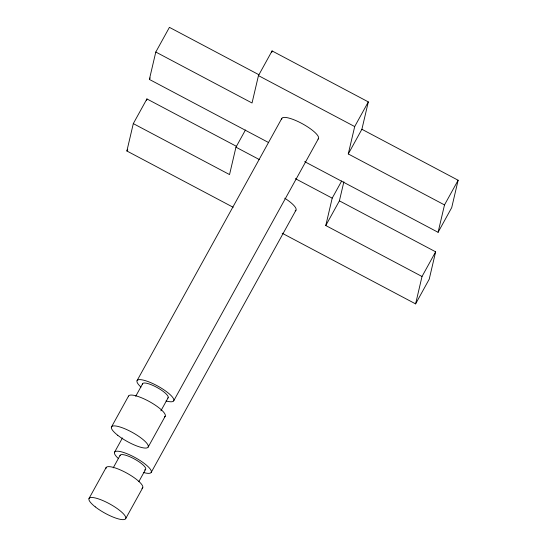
<?xml version="1.0" encoding="UTF-8"?>
<svg xmlns="http://www.w3.org/2000/svg" width="547" height="547" viewBox="0 0 547 547"><rect width="100%" height="100%" fill="white"/><g stroke="black" fill="none" stroke-linecap="round" stroke-linejoin="round"><path stroke-width="0.82" d="M233.172 207.279L126.883 150.993L133.304 123.608L146.931 98.932L236.4 146.309M268.481 142.487L149.379 79.418L155.799 52.033L169.42 27.35L258.895 74.727M146.541 100.586L146.931 98.932M245.459 129.988L235.962 147.184L229.542 174.575L133.304 123.608M304.665 161.645L438.085 232.304L444.506 204.92L348.275 153.953L361.895 129.277L368.316 101.892L272.078 50.926L258.457 75.609L252.037 102.993L155.799 52.033M271.688 52.587L272.078 50.926M282.17 233.227L415.597 303.886L422.017 276.495L325.78 225.535L332.2 198.151L341.697 180.948M348.275 153.953L354.695 126.569L368.316 101.892M325.78 225.535L339.4 200.852L343.878 181.768M339.4 200.852L435.638 251.818L429.217 279.202L415.597 303.886M361.895 129.277L458.133 180.237L451.713 207.621L438.085 232.304M149.379 79.418L150.206 77.92M126.883 150.993L127.711 149.495M111.513 426.913L128.545 396.062M137.092 380.575L281.849 118.343M135.704 396.281L142.644 383.693M89.017 498.495L106.05 467.644M114.596 452.157L122.432 437.962M113.208 467.863L120.149 455.275M148.182 447.049L165.215 416.199M173.7 400.835L318.457 138.603M125.687 518.631L142.719 487.78M151.204 472.417L295.961 210.185M444.506 204.92L458.133 180.237M422.017 276.495L435.638 251.818M160.893 410.831L168.148 397.717M138.801 481.681L145.652 469.299M258.457 75.609L354.695 126.569M235.962 147.184L259.271 159.533M295.359 178.643L332.2 198.151M128.395 396.725A20.923 5.203 28.9 0 1 149.803 401.806A20.923 5.203 28.9 0 1 164.449 416.896M281.691 119.369A20.923 5.203 28.9 0 1 302.17 123.643A20.923 5.203 28.9 0 1 317.992 139.088M140.976 387.064A20.923 5.203 28.9 0 1 144.128 380.315A20.923 5.203 28.9 0 1 170.281 394.784A20.923 5.203 28.9 0 1 166.035 400.93M142.535 384.151A14.55 3.617 28.9 0 1 157.051 387.488A14.55 3.617 28.9 0 1 167.84 398.066M284.72 198.199A20.923 5.203 28.9 0 1 295.154 210.848M118.48 458.639A20.923 5.203 28.9 0 1 121.632 451.89A20.923 5.203 28.9 0 1 147.786 466.365A20.923 5.203 28.9 0 1 143.54 472.505M120.039 455.733A14.55 3.617 28.9 0 1 135.752 459.74A14.55 3.617 28.9 0 1 144.517 469.948M105.933 468.69A20.923 5.203 28.9 0 1 126.733 473.066A20.923 5.203 28.9 0 1 141.953 488.471M117.742 435.282A20.923 5.203 28.9 0 0 147.998 447.323A20.923 5.203 28.9 0 0 123.8 428.342A20.923 5.203 28.9 0 0 117.742 435.282M95.246 506.857A20.923 5.203 28.9 0 0 125.509 518.905A20.923 5.203 28.9 0 0 101.304 499.924A20.923 5.203 28.9 0 0 95.246 506.857"/></g></svg>
